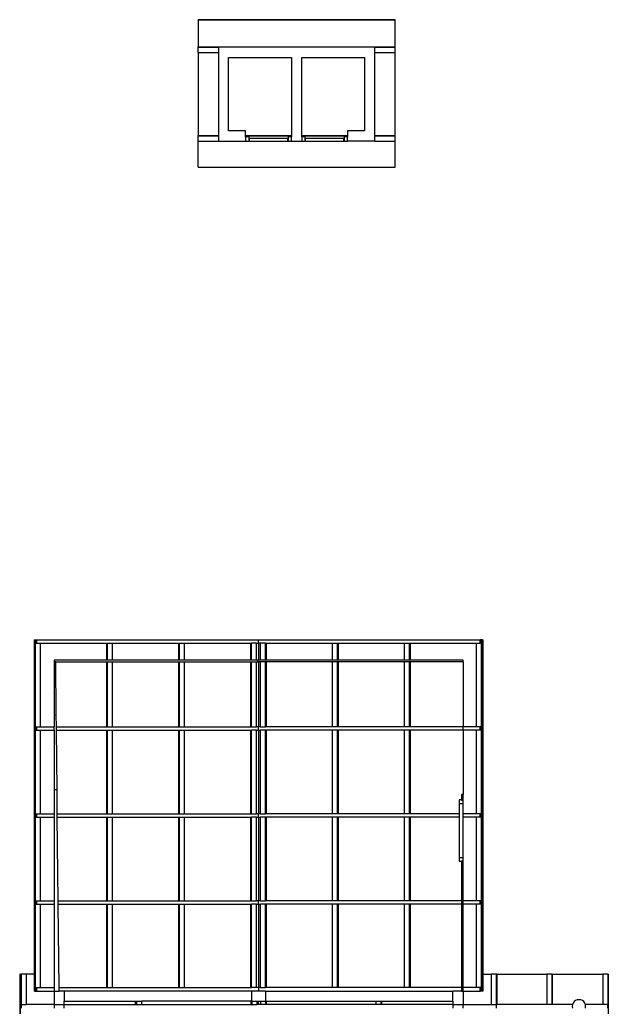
# Model space of a CAD drawing. Header units: metres. Extents: x 3.5 to 12.1, y -17.9 to 16.9.
# Drawn here: x 3.45 to 12.11, y 2.34 to 16.88 of the extents above; entities that cross this region are included whole.
import ezdxf

# ---------------------------------------------------------------- set-up
doc = ezdxf.new("R2010")
doc.units = ezdxf.units.M
doc.layers.add('SectionCutEdges', color=7, linetype='Continuous')

msp = doc.modelspace()

# ---------------------------------------------------------------- linework, layer by layer
for p, q in [((6.075, 16.872), (6.075, 16.876)), ((8.975, 16.876), (6.075, 16.876)), ((8.975, 16.872), (6.075, 16.872)), ((6.075, 16.872), (6.075, 16.479)), ((8.975, 16.872), (8.975, 16.876)), ((8.975, 16.479), (8.975, 16.872)), ((6.075, 16.47), (6.075, 16.479)), ((6.075, 16.479), (8.975, 16.479)), ((6.075, 16.47), (6.375, 16.47)), ((6.075, 16.395), (6.075, 16.47)), ((8.675, 16.47), (8.975, 16.47)), ((8.975, 16.47), (8.975, 16.479)), ((8.975, 16.395), (8.975, 16.47)), ((6.075, 16.395), (6.375, 16.395)), ((6.075, 16.395), (6.075, 15.174)), ((8.675, 16.395), (8.975, 16.395)), ((8.975, 15.174), (8.975, 16.395)), ((6.075, 15.165), (6.075, 15.174)), ((6.075, 15.174), (6.375, 15.174)), ((6.075, 15.165), (6.375, 15.165)), ((6.075, 15.09), (6.075, 15.165)), ((6.775, 15.174), (7.45, 15.174)), ((6.775, 15.165), (7.45, 15.165)), ((7.6, 15.174), (8.275, 15.174)), ((7.6, 15.165), (8.275, 15.165)), ((8.675, 15.174), (8.975, 15.174)), ((8.675, 15.165), (8.975, 15.165)), ((8.975, 15.165), (8.975, 15.174)), ((8.975, 15.09), (8.975, 15.165)), ((6.075, 15.09), (6.375, 15.09)), ((6.075, 14.705), (6.075, 15.09)), ((6.825, 15.09), (6.828, 15.09)), ((7.397, 15.09), (7.4, 15.09)), ((7.65, 15.09), (7.653, 15.09)), ((8.222, 15.09), (8.225, 15.09)), ((8.675, 15.09), (8.975, 15.09)), ((8.975, 14.705), (8.975, 15.09)), ((6.075, 14.705), (8.975, 14.705)), ((3.666, 7.749), (3.671, 7.749)), ((3.666, 7.749), (3.666, 2.829)), ((3.671, 7.749), (3.684, 7.749)), ((3.671, 7.749), (3.671, 2.829)), ((3.684, 7.698), (3.684, 7.749)), ((3.684, 7.749), (3.703, 7.749)), ((3.703, 7.698), (3.703, 7.749)), ((3.703, 7.749), (6.966, 7.749)), ((6.966, 7.698), (6.966, 7.749)), ((6.966, 7.749), (10.228, 7.749)), ((10.228, 7.698), (10.228, 7.749)), ((10.247, 7.749), (10.228, 7.749)), ((10.261, 7.749), (10.247, 7.749)), ((10.247, 7.698), (10.247, 7.749)), ((10.261, 7.749), (10.266, 7.749)), ((10.261, 7.749), (10.261, 2.829)), ((10.266, 7.749), (10.266, 2.829)), ((3.684, 7.698), (3.703, 7.698)), ((3.684, 6.469), (3.684, 7.698)), ((3.703, 7.698), (3.757, 7.698)), ((3.757, 6.469), (3.757, 7.698)), ((3.757, 7.698), (4.731, 7.698)), ((4.731, 7.449), (4.731, 7.698)), ((4.731, 7.698), (4.744, 7.698)), ((4.744, 7.449), (4.744, 7.698)), ((4.744, 7.698), (4.817, 7.698)), ((4.817, 7.449), (4.817, 7.698)), ((4.817, 7.698), (5.79, 7.698)), ((5.79, 7.449), (5.79, 7.698)), ((5.79, 7.698), (5.803, 7.698)), ((5.803, 7.449), (5.803, 7.698)), ((5.803, 7.698), (5.877, 7.698)), ((5.877, 7.449), (5.877, 7.698)), ((5.877, 7.698), (6.85, 7.698)), ((6.85, 7.449), (6.85, 7.698)), ((6.85, 7.698), (6.863, 7.698)), ((6.863, 7.449), (6.863, 7.698)), ((6.937, 7.698), (6.863, 7.698)), ((6.937, 7.449), (6.937, 7.698)), ((6.937, 7.698), (6.966, 7.698)), ((6.966, 7.698), (6.966, 7.449)), ((6.994, 7.698), (6.966, 7.698)), ((6.994, 7.449), (6.994, 7.698)), ((7.068, 7.698), (6.994, 7.698)), ((7.068, 7.449), (7.068, 7.698)), ((7.068, 7.698), (7.081, 7.698)), ((7.081, 7.449), (7.081, 7.698)), ((7.081, 7.698), (8.054, 7.698)), ((8.054, 7.449), (8.054, 7.698)), ((8.054, 7.698), (8.128, 7.698)), ((8.128, 7.449), (8.128, 7.698)), ((8.128, 7.698), (8.141, 7.698)), ((8.141, 7.449), (8.141, 7.698)), ((8.141, 7.698), (9.114, 7.698)), ((9.114, 7.449), (9.114, 7.698)), ((9.114, 7.698), (9.188, 7.698)), ((9.188, 7.449), (9.188, 7.698)), ((9.188, 7.698), (9.201, 7.698)), ((9.201, 7.449), (9.201, 7.698)), ((9.201, 7.698), (10.174, 7.698)), ((10.174, 6.469), (10.174, 7.698)), ((10.174, 7.698), (10.228, 7.698)), ((10.247, 7.698), (10.228, 7.698)), ((10.247, 6.469), (10.247, 7.698)), ((4.731, 6.469), (4.731, 7.423)), ((4.744, 6.469), (4.744, 7.423)), ((4.817, 6.469), (4.817, 7.423)), ((5.79, 6.469), (5.79, 7.423)), ((5.803, 6.469), (5.803, 7.423)), ((5.877, 6.469), (5.877, 7.423)), ((6.85, 6.469), (6.85, 7.423)), ((6.863, 6.469), (6.863, 7.423)), ((6.937, 6.469), (6.937, 7.423)), ((6.966, 7.423), (6.953, 7.423)), ((6.966, 7.423), (6.966, 6.469)), ((6.994, 7.423), (6.966, 7.423)), ((6.994, 6.469), (6.994, 7.423)), ((7.068, 7.423), (6.994, 7.423)), ((7.068, 6.469), (7.068, 7.423)), ((7.081, 7.423), (7.068, 7.423)), ((7.081, 6.469), (7.081, 7.423)), ((8.054, 7.423), (7.081, 7.423)), ((8.054, 6.469), (8.054, 7.423)), ((8.128, 7.423), (8.054, 7.423)), ((8.128, 6.469), (8.128, 7.423)), ((8.141, 7.423), (8.128, 7.423)), ((8.141, 6.469), (8.141, 7.423)), ((9.114, 7.423), (8.141, 7.423)), ((9.114, 6.469), (9.114, 7.423)), ((9.188, 7.423), (9.114, 7.423)), ((9.188, 6.469), (9.188, 7.423)), ((9.201, 7.423), (9.188, 7.423)), ((9.201, 6.469), (9.201, 7.423)), ((9.976, 7.423), (9.201, 7.423)), ((3.956, 6.642), (3.956, 6.469)), ((3.991, 6.469), (3.989, 6.643)), ((3.684, 6.419), (3.684, 6.469)), ((3.684, 6.469), (3.703, 6.469)), ((3.684, 6.419), (3.703, 6.419)), ((3.684, 5.189), (3.684, 6.419)), ((3.703, 6.419), (3.703, 6.469)), ((3.703, 6.469), (3.757, 6.469)), ((3.703, 6.419), (3.757, 6.419)), ((3.757, 6.469), (3.956, 6.469)), ((3.757, 5.189), (3.757, 6.419)), ((3.757, 6.419), (3.956, 6.419)), ((3.956, 6.419), (3.956, 6.469)), ((3.956, 6.419), (3.956, 5.542)), ((3.991, 6.469), (4.731, 6.469)), ((3.991, 6.419), (3.991, 6.469)), ((4, 5.543), (3.991, 6.419)), ((3.991, 6.419), (4.731, 6.419)), ((4.731, 6.469), (4.744, 6.469)), ((4.731, 5.189), (4.731, 6.419)), ((4.731, 6.419), (4.744, 6.419)), ((4.744, 6.469), (4.817, 6.469)), ((4.744, 5.189), (4.744, 6.419)), ((4.744, 6.419), (4.817, 6.419)), ((4.817, 6.469), (5.79, 6.469)), ((4.817, 5.189), (4.817, 6.419)), ((4.817, 6.419), (5.79, 6.419)), ((5.79, 6.469), (5.803, 6.469)), ((5.79, 5.189), (5.79, 6.419)), ((5.79, 6.419), (5.803, 6.419)), ((5.803, 6.469), (5.877, 6.469)), ((5.803, 5.189), (5.803, 6.419)), ((5.803, 6.419), (5.877, 6.419)), ((5.877, 6.469), (6.85, 6.469)), ((5.877, 5.189), (5.877, 6.419)), ((5.877, 6.419), (6.85, 6.419)), ((6.85, 6.469), (6.863, 6.469)), ((6.85, 5.189), (6.85, 6.419)), ((6.85, 6.419), (6.863, 6.419)), ((6.863, 6.469), (6.937, 6.469)), ((6.863, 5.189), (6.863, 6.419)), ((6.937, 6.419), (6.863, 6.419)), ((6.966, 6.469), (6.937, 6.469)), ((6.937, 5.189), (6.937, 6.419)), ((6.937, 6.419), (6.966, 6.419)), ((6.966, 6.419), (6.966, 6.469)), ((6.994, 6.469), (6.966, 6.469)), ((6.966, 6.419), (6.966, 5.189)), ((6.966, 6.419), (6.994, 6.419)), ((6.994, 6.469), (7.068, 6.469)), ((6.994, 5.189), (6.994, 6.419)), ((7.068, 6.419), (6.994, 6.419)), ((7.081, 6.469), (7.068, 6.469)), ((7.068, 5.189), (7.068, 6.419)), ((7.081, 6.419), (7.068, 6.419)), ((8.054, 6.469), (7.081, 6.469)), ((7.081, 5.189), (7.081, 6.419)), ((8.054, 6.419), (7.081, 6.419)), ((8.128, 6.469), (8.054, 6.469)), ((8.054, 5.189), (8.054, 6.419)), ((8.128, 6.419), (8.054, 6.419)), ((8.141, 6.469), (8.128, 6.469)), ((8.128, 5.189), (8.128, 6.419)), ((8.141, 6.419), (8.128, 6.419)), ((9.114, 6.469), (8.141, 6.469)), ((8.141, 5.189), (8.141, 6.419)), ((9.114, 6.419), (8.141, 6.419)), ((9.188, 6.469), (9.114, 6.469)), ((9.114, 5.189), (9.114, 6.419)), ((9.188, 6.419), (9.114, 6.419)), ((9.201, 6.469), (9.188, 6.469)), ((9.188, 5.189), (9.188, 6.419)), ((9.201, 6.419), (9.188, 6.419)), ((9.976, 6.469), (9.201, 6.469)), ((9.201, 5.189), (9.201, 6.419)), ((9.976, 6.419), (9.201, 6.419)), ((10.174, 6.469), (9.976, 6.469)), ((10.174, 6.419), (9.976, 6.419)), ((10.228, 6.469), (10.174, 6.469)), ((10.174, 5.189), (10.174, 6.419)), ((10.228, 6.419), (10.174, 6.419)), ((10.228, 6.419), (10.228, 6.469)), ((10.247, 6.469), (10.228, 6.469)), ((10.247, 6.419), (10.228, 6.419)), ((10.247, 6.419), (10.247, 6.469)), ((10.247, 5.189), (10.247, 6.419)), ((3.684, 5.139), (3.684, 5.189)), ((3.684, 5.189), (3.703, 5.189)), ((3.684, 5.139), (3.703, 5.139)), ((3.684, 3.909), (3.684, 5.139)), ((3.703, 5.139), (3.703, 5.189)), ((3.703, 5.189), (3.757, 5.189)), ((3.703, 5.139), (3.757, 5.139)), ((3.757, 5.189), (3.956, 5.189)), ((3.757, 3.909), (3.757, 5.139)), ((3.757, 5.139), (3.956, 5.139)), ((4.004, 5.189), (4.731, 5.189)), ((4.004, 5.139), (4.731, 5.139)), ((4.731, 5.189), (4.744, 5.189)), ((4.731, 3.909), (4.731, 5.139)), ((4.731, 5.139), (4.744, 5.139)), ((4.744, 5.189), (4.817, 5.189)), ((4.744, 3.909), (4.744, 5.139)), ((4.744, 5.139), (4.817, 5.139)), ((4.817, 5.189), (5.79, 5.189)), ((4.817, 3.909), (4.817, 5.139)), ((4.817, 5.139), (5.79, 5.139)), ((5.79, 5.189), (5.803, 5.189)), ((5.79, 3.909), (5.79, 5.139)), ((5.79, 5.139), (5.803, 5.139)), ((5.803, 5.189), (5.877, 5.189)), ((5.803, 3.909), (5.803, 5.139)), ((5.803, 5.139), (5.877, 5.139)), ((5.877, 5.189), (6.85, 5.189)), ((5.877, 3.909), (5.877, 5.139)), ((5.877, 5.139), (6.85, 5.139)), ((6.85, 5.189), (6.863, 5.189)), ((6.85, 3.909), (6.85, 5.139)), ((6.85, 5.139), (6.863, 5.139)), ((6.863, 5.189), (6.937, 5.189)), ((6.863, 3.909), (6.863, 5.139)), ((6.937, 5.139), (6.863, 5.139)), ((6.966, 5.189), (6.937, 5.189)), ((6.937, 3.909), (6.937, 5.139)), ((6.937, 5.139), (6.966, 5.139)), ((6.966, 5.139), (6.966, 5.189)), ((6.994, 5.189), (6.966, 5.189)), ((6.966, 5.139), (6.966, 3.909)), ((6.966, 5.139), (6.994, 5.139)), ((6.994, 5.189), (7.068, 5.189)), ((6.994, 3.909), (6.994, 5.139)), ((7.068, 5.139), (6.994, 5.139)), ((7.081, 5.189), (7.068, 5.189)), ((7.068, 3.909), (7.068, 5.139)), ((7.081, 5.139), (7.068, 5.139)), ((8.054, 5.189), (7.081, 5.189)), ((7.081, 3.909), (7.081, 5.139)), ((8.054, 5.139), (7.081, 5.139)), ((8.128, 5.189), (8.054, 5.189)), ((8.054, 3.909), (8.054, 5.139)), ((8.128, 5.139), (8.054, 5.139)), ((8.141, 5.189), (8.128, 5.189)), ((8.128, 3.909), (8.128, 5.139)), ((8.141, 5.139), (8.128, 5.139)), ((9.114, 5.189), (8.141, 5.189)), ((8.141, 3.909), (8.141, 5.139)), ((9.114, 5.139), (8.141, 5.139)), ((9.188, 5.189), (9.114, 5.189)), ((9.114, 3.909), (9.114, 5.139)), ((9.188, 5.139), (9.114, 5.139)), ((9.201, 5.189), (9.188, 5.189)), ((9.188, 3.909), (9.188, 5.139)), ((9.201, 5.139), (9.188, 5.139)), ((9.916, 5.189), (9.201, 5.189)), ((9.201, 3.909), (9.201, 5.139)), ((9.916, 5.139), (9.201, 5.139)), ((10.174, 5.189), (9.976, 5.189)), ((10.174, 5.139), (9.976, 5.139)), ((10.228, 5.189), (10.174, 5.189)), ((10.174, 3.909), (10.174, 5.139)), ((10.228, 5.139), (10.174, 5.139)), ((10.228, 5.139), (10.228, 5.189)), ((10.247, 5.189), (10.228, 5.189)), ((10.247, 5.139), (10.228, 5.139)), ((10.247, 5.139), (10.247, 5.189)), ((10.247, 3.909), (10.247, 5.139)), ((3.684, 3.859), (3.684, 3.909)), ((3.684, 3.909), (3.703, 3.909)), ((3.684, 3.859), (3.703, 3.859)), ((3.684, 2.629), (3.684, 3.859)), ((3.703, 3.859), (3.703, 3.909)), ((3.703, 3.909), (3.757, 3.909)), ((3.703, 3.859), (3.757, 3.859)), ((3.757, 3.909), (3.956, 3.909)), ((3.757, 2.629), (3.757, 3.859)), ((3.757, 3.859), (3.956, 3.859)), ((4.017, 3.909), (4.731, 3.909)), ((4.017, 3.859), (4.731, 3.859)), ((4.731, 3.909), (4.744, 3.909)), ((4.731, 2.629), (4.731, 3.859)), ((4.731, 3.859), (4.744, 3.859)), ((4.744, 3.909), (4.817, 3.909)), ((4.744, 2.629), (4.744, 3.859)), ((4.744, 3.859), (4.817, 3.859)), ((4.817, 3.909), (5.79, 3.909)), ((4.817, 2.629), (4.817, 3.859)), ((4.817, 3.859), (5.79, 3.859)), ((5.79, 3.909), (5.803, 3.909)), ((5.79, 2.629), (5.79, 3.859)), ((5.79, 3.859), (5.803, 3.859)), ((5.803, 3.909), (5.877, 3.909)), ((5.803, 2.629), (5.803, 3.859)), ((5.803, 3.859), (5.877, 3.859)), ((5.877, 3.909), (6.85, 3.909)), ((5.877, 2.629), (5.877, 3.859)), ((5.877, 3.859), (6.85, 3.859)), ((6.85, 3.909), (6.863, 3.909)), ((6.85, 2.629), (6.85, 3.859)), ((6.85, 3.859), (6.863, 3.859)), ((6.863, 3.909), (6.937, 3.909)), ((6.863, 2.629), (6.863, 3.859)), ((6.937, 3.859), (6.863, 3.859)), ((6.966, 3.909), (6.937, 3.909)), ((6.937, 2.629), (6.937, 3.859)), ((6.937, 3.859), (6.966, 3.859)), ((6.966, 3.859), (6.966, 3.909)), ((6.994, 3.909), (6.966, 3.909)), ((6.966, 3.859), (6.966, 2.629)), ((6.966, 3.859), (6.994, 3.859)), ((6.994, 3.909), (7.068, 3.909)), ((6.994, 2.629), (6.994, 3.859)), ((7.068, 3.859), (6.994, 3.859)), ((7.081, 3.909), (7.068, 3.909)), ((7.068, 2.629), (7.068, 3.859)), ((7.081, 3.859), (7.068, 3.859)), ((8.054, 3.909), (7.081, 3.909)), ((7.081, 2.629), (7.081, 3.859)), ((8.054, 3.859), (7.081, 3.859)), ((8.128, 3.909), (8.054, 3.909)), ((8.054, 2.629), (8.054, 3.859)), ((8.128, 3.859), (8.054, 3.859)), ((8.141, 3.909), (8.128, 3.909)), ((8.128, 2.629), (8.128, 3.859)), ((8.141, 3.859), (8.128, 3.859)), ((9.114, 3.909), (8.141, 3.909)), ((8.141, 2.629), (8.141, 3.859)), ((9.114, 3.859), (8.141, 3.859)), ((9.188, 3.909), (9.114, 3.909)), ((9.114, 2.629), (9.114, 3.859)), ((9.188, 3.859), (9.114, 3.859)), ((9.201, 3.909), (9.188, 3.909)), ((9.188, 2.629), (9.188, 3.859)), ((9.201, 3.859), (9.188, 3.859)), ((9.95, 3.909), (9.201, 3.909)), ((9.201, 2.629), (9.201, 3.859)), ((9.95, 3.859), (9.201, 3.859)), ((10.174, 3.909), (9.976, 3.909)), ((10.174, 3.859), (9.976, 3.859)), ((10.228, 3.909), (10.174, 3.909)), ((10.174, 2.629), (10.174, 3.859)), ((10.228, 3.859), (10.174, 3.859)), ((10.228, 3.859), (10.228, 3.909)), ((10.247, 3.909), (10.228, 3.909)), ((10.247, 3.859), (10.228, 3.859)), ((10.247, 3.859), (10.247, 3.909)), ((10.247, 2.629), (10.247, 3.859)), ((3.457, 2.829), (3.452, 2.829)), ((3.452, 2.829), (3.452, -17.851)), ((3.457, 2.829), (3.457, -17.851)), ((3.457, 2.829), (3.47, 2.829)), ((3.47, 2.829), (3.47, 2.379)), ((3.544, 2.829), (3.47, 2.829)), ((3.544, 2.829), (3.544, 2.379)), ((3.666, 2.829), (3.544, 2.829)), ((3.666, 2.829), (3.666, 2.579)), ((3.671, 2.829), (3.666, 2.829)), ((3.671, 2.829), (3.671, 2.579)), ((10.261, 2.829), (10.266, 2.829)), ((10.261, 2.829), (10.261, 2.579)), ((10.266, 2.829), (10.387, 2.829)), ((10.266, 2.829), (10.266, 2.579)), ((10.461, 2.829), (10.387, 2.829)), ((10.387, 2.829), (10.387, 2.379)), ((10.461, 2.829), (10.461, 2.379)), ((10.474, 2.829), (10.461, 2.829)), ((10.474, 2.829), (10.474, 2.379)), ((10.474, 2.829), (11.207, 2.829)), ((11.283, 2.829), (11.207, 2.829)), ((11.207, 2.829), (11.207, 2.379)), ((11.283, 2.829), (11.283, 2.379)), ((11.287, 2.829), (11.283, 2.829)), ((11.287, 2.829), (11.287, 2.379)), ((11.287, 2.829), (12.03, 2.829)), ((12.106, 2.829), (12.03, 2.829)), ((12.03, 2.829), (12.03, 2.379)), ((12.106, 2.829), (12.106, 2.379)), ((12.11, 2.829), (12.106, 2.829)), ((12.11, 2.829), (12.11, -17.851)), ((12.11, 2.829), (12.111, 2.829)), ((12.111, 2.829), (12.111, -17.851)), ((3.684, 2.579), (3.684, 2.629)), ((3.684, 2.629), (3.703, 2.629)), ((3.703, 2.579), (3.703, 2.629)), ((3.703, 2.629), (3.757, 2.629)), ((3.757, 2.629), (3.956, 2.629)), ((4.03, 2.629), (4.731, 2.629)), ((4.731, 2.629), (4.744, 2.629)), ((4.744, 2.629), (4.817, 2.629)), ((4.817, 2.629), (5.79, 2.629)), ((5.79, 2.629), (5.803, 2.629)), ((5.803, 2.629), (5.877, 2.629)), ((5.877, 2.629), (6.85, 2.629)), ((6.85, 2.629), (6.863, 2.629)), ((6.937, 2.629), (6.863, 2.629)), ((6.966, 2.629), (6.937, 2.629)), ((6.966, 2.629), (6.966, 2.579)), ((6.994, 2.629), (6.966, 2.629)), ((6.994, 2.629), (7.068, 2.629)), ((7.081, 2.629), (7.068, 2.629)), ((8.054, 2.629), (7.081, 2.629)), ((8.128, 2.629), (8.054, 2.629)), ((8.141, 2.629), (8.128, 2.629)), ((9.114, 2.629), (8.141, 2.629)), ((9.188, 2.629), (9.114, 2.629)), ((9.201, 2.629), (9.188, 2.629)), ((9.95, 2.629), (9.201, 2.629)), ((10.174, 2.629), (9.976, 2.629)), ((10.228, 2.629), (10.174, 2.629)), ((10.228, 2.579), (10.228, 2.629)), ((10.247, 2.629), (10.228, 2.629)), ((10.247, 2.579), (10.247, 2.629)), ((3.671, 2.579), (3.666, 2.579)), ((3.671, 2.579), (3.684, 2.579)), ((3.684, 2.579), (3.703, 2.579)), ((3.703, 2.579), (3.956, 2.579)), ((9.976, 2.579), (10.228, 2.579)), ((10.247, 2.579), (10.228, 2.579)), ((10.261, 2.579), (10.247, 2.579)), ((10.266, 2.579), (10.261, 2.579)), ((3.47, 2.379), (3.47, 2.328)), ((3.47, 2.379), (3.544, 2.379)), ((3.956, 2.379), (3.544, 2.379)), ((4.106, 2.379), (5.154, 2.379)), ((5.154, 2.379), (5.154, 2.429)), ((5.154, 2.379), (5.168, 2.379)), ((5.168, 2.429), (5.168, 2.379)), ((5.168, 2.379), (5.241, 2.379)), ((5.241, 2.429), (5.241, 2.379)), ((5.241, 2.379), (6.852, 2.379)), ((6.852, 2.429), (6.852, 2.379)), ((6.852, 2.379), (6.866, 2.379)), ((6.866, 2.429), (6.866, 2.379)), ((6.866, 2.379), (6.939, 2.379)), ((6.939, 2.429), (6.939, 2.379)), ((6.966, 2.379), (6.939, 2.379)), ((6.966, 2.379), (6.966, 2.429)), ((6.992, 2.379), (6.966, 2.379)), ((6.992, 2.429), (6.992, 2.379)), ((7.066, 2.379), (6.992, 2.379)), ((7.066, 2.429), (7.066, 2.379)), ((7.079, 2.379), (7.066, 2.379)), ((7.079, 2.429), (7.079, 2.379)), ((8.69, 2.379), (7.079, 2.379)), ((8.69, 2.429), (8.69, 2.379)), ((8.763, 2.379), (8.69, 2.379)), ((8.763, 2.429), (8.763, 2.379)), ((8.777, 2.379), (8.763, 2.379)), ((8.777, 2.429), (8.777, 2.379)), ((9.826, 2.379), (8.777, 2.379)), ((9.976, 2.379), (10.387, 2.379)), ((10.387, 2.379), (10.461, 2.379)), ((10.461, 2.379), (10.461, 2.328)), ((10.474, 2.379), (10.461, 2.379)), ((11.207, 2.379), (10.474, 2.379)), ((11.283, 2.379), (11.207, 2.379)), ((11.287, 2.379), (11.283, 2.379)), ((11.585, 2.379), (11.287, 2.379)), ((11.655, 2.452), (11.655, 2.448)), ((11.681, 2.452), (11.655, 2.452)), ((11.706, 2.452), (11.681, 2.452)), ((11.706, 2.452), (11.706, 2.448)), ((12.03, 2.379), (11.776, 2.379)), ((12.106, 2.379), (12.03, 2.379)), ((12.106, 2.328), (12.106, 2.379))]:
    msp.add_line(p, q)
at = {"layer": 'SectionCutEdges'}
for p, q in [((8.675, 16.47), (6.375, 16.47)), ((6.375, 16.47), (6.375, 16.395)), ((8.675, 16.395), (8.675, 16.47)), ((6.375, 16.395), (6.375, 15.174)), ((6.525, 15.24), (6.525, 16.32)), ((6.525, 16.32), (7.45, 16.32)), ((7.45, 16.32), (7.45, 15.174)), ((7.6, 16.32), (8.525, 16.32)), ((7.6, 15.174), (7.6, 16.32)), ((8.525, 16.32), (8.525, 15.24)), ((8.675, 15.174), (8.675, 16.395)), ((6.375, 15.174), (6.375, 15.165)), ((6.375, 15.165), (6.375, 15.09)), ((6.775, 15.24), (6.525, 15.24)), ((6.775, 15.174), (6.775, 15.24)), ((6.775, 15.165), (6.775, 15.174)), ((6.775, 15.15), (6.775, 15.165)), ((6.775, 15.15), (6.775, 15.09)), ((6.825, 15.15), (6.775, 15.15)), ((6.825, 15.09), (6.825, 15.15)), ((7.397, 15.13), (6.828, 15.13)), ((6.828, 15.13), (6.828, 15.09)), ((7.397, 15.09), (7.397, 15.13)), ((7.4, 15.15), (7.4, 15.09)), ((7.45, 15.15), (7.4, 15.15)), ((7.45, 15.174), (7.45, 15.165)), ((7.45, 15.165), (7.45, 15.15)), ((7.45, 15.09), (7.45, 15.15)), ((7.6, 15.165), (7.6, 15.174)), ((7.6, 15.15), (7.6, 15.165)), ((7.6, 15.15), (7.6, 15.09)), ((7.65, 15.15), (7.6, 15.15)), ((7.65, 15.09), (7.65, 15.15)), ((8.222, 15.13), (7.653, 15.13)), ((7.653, 15.13), (7.653, 15.09)), ((8.222, 15.09), (8.222, 15.13)), ((8.225, 15.15), (8.225, 15.09)), ((8.275, 15.15), (8.225, 15.15)), ((8.525, 15.24), (8.275, 15.24)), ((8.275, 15.24), (8.275, 15.174)), ((8.275, 15.174), (8.275, 15.165)), ((8.275, 15.165), (8.275, 15.15)), ((8.275, 15.09), (8.275, 15.15)), ((8.675, 15.165), (8.675, 15.174)), ((8.675, 15.09), (8.675, 15.165)), ((6.375, 15.09), (6.775, 15.09)), ((6.775, 15.09), (6.825, 15.09)), ((6.828, 15.09), (7.397, 15.09)), ((7.4, 15.09), (7.45, 15.09)), ((7.45, 15.09), (7.6, 15.09)), ((7.6, 15.09), (7.65, 15.09)), ((7.653, 15.09), (8.222, 15.09)), ((8.225, 15.09), (8.275, 15.09)), ((8.675, 15.09), (8.275, 15.09)), ((4.731, 7.449), (3.956, 7.449)), ((3.956, 7.449), (3.956, 7.423)), ((3.981, 7.423), (3.956, 7.423)), ((3.956, 7.423), (3.956, 6.642)), ((3.981, 7.423), (4.731, 7.423)), ((3.989, 6.643), (3.981, 7.423)), ((4.744, 7.449), (4.731, 7.449)), ((4.731, 7.423), (4.744, 7.423)), ((4.817, 7.449), (4.744, 7.449)), ((4.744, 7.423), (4.817, 7.423)), ((5.79, 7.449), (4.817, 7.449)), ((4.817, 7.423), (5.79, 7.423)), ((5.803, 7.449), (5.79, 7.449)), ((5.79, 7.423), (5.803, 7.423)), ((5.877, 7.449), (5.803, 7.449)), ((5.803, 7.423), (5.877, 7.423)), ((6.85, 7.449), (5.877, 7.449)), ((5.877, 7.423), (6.85, 7.423)), ((6.863, 7.449), (6.85, 7.449)), ((6.85, 7.423), (6.863, 7.423)), ((6.937, 7.449), (6.863, 7.449)), ((6.863, 7.423), (6.937, 7.423)), ((6.953, 7.449), (6.937, 7.449)), ((6.937, 7.423), (6.953, 7.423)), ((6.953, 7.423), (6.953, 7.449)), ((6.966, 7.449), (6.953, 7.449)), ((6.994, 7.449), (6.966, 7.449)), ((7.068, 7.449), (6.994, 7.449)), ((7.081, 7.449), (7.068, 7.449)), ((8.054, 7.449), (7.081, 7.449)), ((8.128, 7.449), (8.054, 7.449)), ((8.141, 7.449), (8.128, 7.449)), ((9.114, 7.449), (8.141, 7.449)), ((9.188, 7.449), (9.114, 7.449)), ((9.201, 7.449), (9.188, 7.449)), ((9.976, 7.449), (9.201, 7.449)), ((9.976, 7.423), (9.976, 7.449)), ((9.976, 7.423), (9.976, 6.469)), ((3.956, 6.642), (3.989, 6.643)), ((9.976, 6.419), (9.976, 6.469)), ((9.976, 6.419), (9.976, 5.471)), ((4, 5.543), (3.956, 5.542)), ((3.956, 5.542), (3.956, 5.189)), ((4.004, 5.189), (4, 5.543)), ((9.95, 5.392), (9.916, 5.392)), ((9.916, 5.392), (9.916, 5.342)), ((9.976, 5.471), (9.95, 5.471)), ((9.95, 5.471), (9.95, 5.392)), ((9.95, 5.392), (9.95, 5.389)), ((9.976, 5.392), (9.95, 5.392)), ((9.95, 5.389), (9.976, 5.389)), ((9.976, 5.392), (9.976, 5.471)), ((9.976, 5.389), (9.976, 5.392)), ((9.976, 5.342), (9.976, 5.389)), ((9.916, 5.342), (9.976, 5.342)), ((9.916, 5.342), (9.916, 5.189)), ((9.976, 5.189), (9.976, 5.342)), ((3.956, 5.189), (3.956, 5.139)), ((3.956, 5.139), (3.956, 3.909)), ((4.004, 5.139), (4.004, 5.189)), ((4.017, 3.909), (4.004, 5.139)), ((9.916, 5.189), (9.916, 5.139)), ((9.916, 5.139), (9.916, 4.539)), ((9.976, 5.139), (9.976, 5.189)), ((9.976, 4.539), (9.976, 5.139)), ((9.916, 4.539), (9.916, 4.489)), ((9.976, 4.539), (9.916, 4.539)), ((9.976, 4.489), (9.976, 4.539)), ((9.916, 4.489), (9.95, 4.489)), ((9.95, 4.489), (9.95, 3.909)), ((9.976, 4.489), (9.95, 4.489)), ((9.976, 3.909), (9.976, 4.489)), ((3.956, 3.909), (3.956, 3.859)), ((3.956, 3.859), (3.956, 2.629)), ((4.017, 3.859), (4.017, 3.909)), ((4.03, 2.629), (4.017, 3.859)), ((9.95, 3.909), (9.95, 3.859)), ((9.95, 3.859), (9.95, 2.629)), ((9.976, 3.859), (9.976, 3.909)), ((9.976, 2.629), (9.976, 3.859)), ((3.956, 2.629), (3.956, 2.579)), ((4.031, 2.579), (4.03, 2.629)), ((9.95, 2.629), (9.95, 2.579)), ((9.976, 2.579), (9.976, 2.629)), ((3.956, 2.579), (4.031, 2.579)), ((3.956, 2.579), (3.956, 2.379)), ((4.106, 2.579), (4.031, 2.579)), ((4.106, 2.579), (4.106, 2.429)), ((6.866, 2.579), (4.106, 2.579)), ((6.866, 2.429), (6.866, 2.579)), ((6.966, 2.579), (6.866, 2.579)), ((7.066, 2.579), (6.966, 2.579)), ((7.066, 2.579), (7.066, 2.429)), ((7.066, 2.579), (9.826, 2.579)), ((9.826, 2.429), (9.826, 2.579)), ((9.95, 2.579), (9.826, 2.579)), ((9.95, 2.579), (9.976, 2.579)), ((9.976, 2.579), (9.976, 2.379)), ((3.956, 2.379), (4.106, 2.379)), ((3.956, 2.379), (3.956, 2.328)), ((4.106, 2.379), (4.106, 2.429)), ((4.106, 2.429), (5.154, 2.429)), ((4.106, 2.328), (4.106, 2.379)), ((5.154, 2.429), (5.168, 2.429)), ((5.168, 2.429), (5.241, 2.429)), ((6.852, 2.429), (5.241, 2.429)), ((6.852, 2.429), (6.866, 2.429)), ((6.866, 2.429), (6.939, 2.429)), ((6.939, 2.429), (6.966, 2.429)), ((6.966, 2.429), (6.992, 2.429)), ((6.992, 2.429), (7.066, 2.429)), ((7.066, 2.429), (7.079, 2.429)), ((7.079, 2.429), (8.69, 2.429)), ((8.69, 2.429), (8.763, 2.429)), ((8.763, 2.429), (8.777, 2.429)), ((8.777, 2.429), (9.826, 2.429)), ((9.826, 2.429), (9.826, 2.379)), ((9.826, 2.379), (9.976, 2.379)), ((9.826, 2.379), (9.826, 2.328)), ((9.976, 2.328), (9.976, 2.379)), ((11.585, 2.379), (11.582, 2.353)), ((11.582, 2.353), (11.585, 2.328)), ((11.595, 2.402), (11.585, 2.379)), ((11.585, 2.379), (11.585, 2.379)), ((11.611, 2.423), (11.595, 2.402)), ((11.631, 2.439), (11.611, 2.423)), ((11.655, 2.448), (11.631, 2.439)), ((11.681, 2.452), (11.655, 2.448)), ((11.655, 2.448), (11.655, 2.448)), ((11.706, 2.448), (11.681, 2.452)), ((11.73, 2.439), (11.706, 2.448)), ((11.706, 2.448), (11.706, 2.448)), ((11.75, 2.423), (11.73, 2.439)), ((11.766, 2.402), (11.75, 2.423)), ((11.776, 2.379), (11.766, 2.402)), ((11.779, 2.353), (11.776, 2.379)), ((11.776, 2.379), (11.776, 2.379)), ((11.776, 2.328), (11.779, 2.353))]:
    msp.add_line(p, q, dxfattribs=at)

doc.saveas('drawing.dxf')
